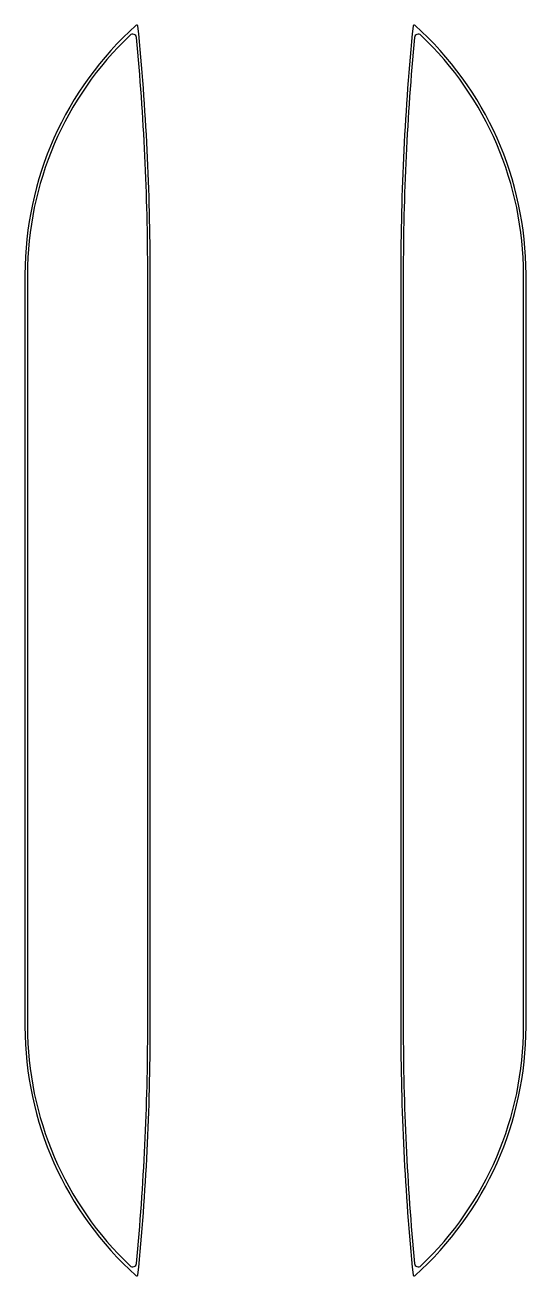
# Model space of a CAD drawing. Header units: metres. Extents: x 0 to 400, y 1 to 999.
import ezdxf

# ---------------------------------------------------------------- set-up
doc = ezdxf.new("R2010")
doc.units = ezdxf.units.M

msp = doc.modelspace()

# ---------------------------------------------------------------- linework, layer by layer
at = {"layer": 'PARAMETRIX'}
for p, q in [((0, 800), (0, 200)), ((2, 800), (2, 200)), ((98, 200), (98, 800)), ((100, 200), (100, 800)), ((300, 800), (300, 200)), ((302, 800), (302, 200)), ((398, 200), (398, 800)), ((400, 200), (400, 800))]:
    msp.add_line(p, q, dxfattribs=at)
for centre, radius, start, end in [((267.2222, 800), 267.2222, 131.9666, 180), ((89.2, 997.9453), 1, 5.6686, 131.9666), ((-1905, 800), 2005, 360, 5.6686), ((2305, 800), 2005, 174.3314, 180), ((310.8, 997.9453), 1, 48.0334, 174.3314), ((132.7778, 800), 267.2222, 0, 48.0334), ((265.2521, 800), 263.2521, 133.5323, 180), ((86, 988.6792), 3, 5.4619, 133.5323), ((-1887.2687, 800), 1985.2687, 360, 5.4619), ((2287.2687, 800), 1985.2687, 174.5381, 180), ((314, 988.6792), 3, 46.4677, 174.5381), ((134.7479, 800), 263.2521, 360, 46.4677), ((267.2222, 200), 267.2222, 180, 228.0334), ((265.2521, 200), 263.2521, 180, 226.4677), ((-1887.2688, 200), 1985.2688, 354.5381, 0), ((-1905, 200), 2005, 354.3314, 0), ((2305, 200), 2005, 180, 185.6686), ((2287.2688, 200), 1985.2688, 180, 185.4619), ((132.7778, 200), 267.2222, 311.9666, 0), ((134.7479, 200), 263.2521, 313.5323, 360), ((86, 11.3208), 3, 226.4677, 354.5381), ((314, 11.3208), 3, 185.4619, 313.5323), ((89.2, 2.0547), 1, 228.0334, 354.3314), ((310.8, 2.0547), 1, 185.6686, 311.9666)]:
    msp.add_arc(centre, radius, start, end, dxfattribs=at)

doc.saveas('drawing.dxf')
